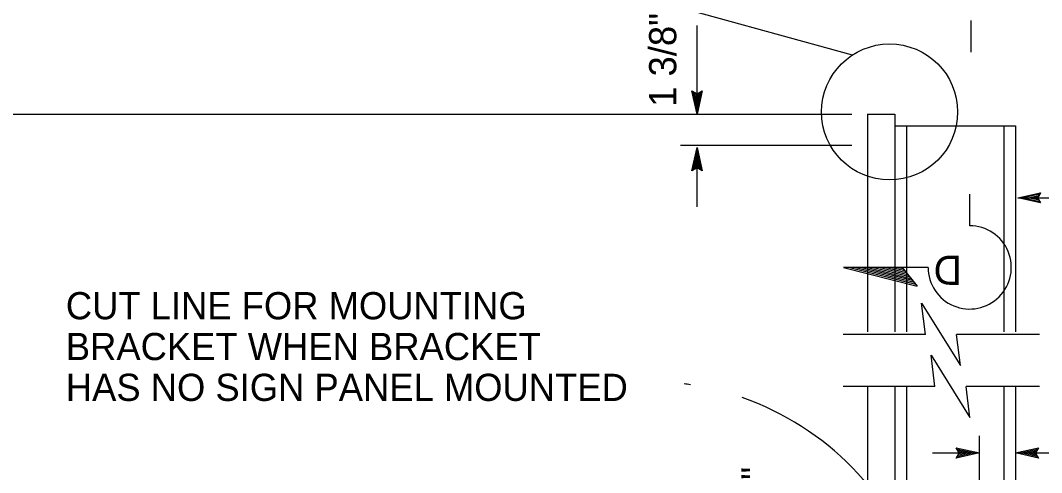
# Model space of a CAD drawing. Extents: x -894 to 866, y -476 to 714.
# Drawn here: x -757.7 to -495, y 399.7 to 516 of the extents above; entities that cross this region are included whole.
import ezdxf

# ---------------------------------------------------------------- set-up
doc = ezdxf.new("R2010")
doc.units = 0
for name, color, linetype in [('14 Ramp Anno', 7, 'Continuous'), ('22 Misc Cnst Det', 7, 'Continuous'), ('56 Stage 3 Anno', 7, 'Continuous'), ('57 Undefined', 7, 'Continuous'), ('60 Nongeo Data', 7, 'Continuous')]:
    doc.layers.add(name, color=color, linetype=linetype)

msp = doc.modelspace()

# ---------------------------------------------------------------- linework, layer by layer
at = {"layer": '14 Ramp Anno'}
msp.add_line((-671.75, 542.48), (-543.7, 507.17), dxfattribs=at)
msp.add_circle((-534.11, 492.48), 17.5, dxfattribs=at)
at = {"layer": '22 Misc Cnst Det'}
for p, q in [((-513.24, 516.03), (-513.24, 507.88)), ((-513.51, 463.22), (-513.51, 471.37)), ((-545.93, 452.5), (-526.98, 447.67)), ((-524.23, 452.5), (-545.93, 452.5)), ((-544.37, 452.5), (-527.39, 448.17)), ((-542.82, 452.5), (-527.79, 448.67)), ((-541.26, 452.5), (-528.2, 449.18)), ((-539.7, 452.5), (-528.61, 449.68)), ((-538.14, 452.5), (-529.01, 450.18)), ((-536.58, 452.5), (-529.42, 450.68)), ((-535.02, 452.5), (-529.82, 451.18)), ((-533.47, 452.5), (-530.23, 451.68)), ((-531.91, 452.5), (-530.63, 452.18)), ((-530.9, 452.5), (-526.98, 447.67))]:
    msp.add_line(p, q, dxfattribs=at)
msp.add_arc((-513.51, 452.5), 10.72, 180, 90.0005, dxfattribs=at)
at = {"layer": '56 Stage 3 Anno'}
for p, q in [((-583.65, 491.91), (-583.65, 514.72)), ((-583.65, 491.91), (-584.98, 497.91)), ((-584.98, 497.91), (-584.98, 497.91)), ((-584.98, 497.91), (-583.65, 497.11)), ((-583.65, 493.3), (-584.62, 497.67)), ((-583.64, 494.67), (-584.27, 497.5)), ((-583.64, 496.05), (-583.91, 497.26)), ((-583.65, 497.11), (-582.31, 497.91)), ((-582.31, 497.91), (-583.65, 491.91)), ((-582.66, 497.69), (-583.65, 493.29)), ((-583.02, 497.46), (-583.64, 494.67)), ((-583.37, 497.28), (-583.64, 496.05)), ((-582.31, 497.91), (-582.31, 497.91)), ((-790.9, 491.91), (-543.8, 491.91)), ((-583.65, 491.91), (-583.65, 491.91)), ((-587.89, 483.91), (-543.8, 483.91)), ((-584.99, 477.3), (-583.65, 483.3)), ((-584.63, 477.52), (-583.65, 481.92)), ((-583.65, 468.05), (-583.65, 483.3)), ((-583.65, 483.3), (-583.65, 483.3)), ((-583.65, 483.3), (-582.32, 477.3)), ((-583.64, 481.91), (-582.68, 477.53)), ((-584.27, 477.75), (-583.65, 480.54)), ((-583.92, 477.93), (-583.65, 479.16)), ((-583.65, 480.54), (-583.02, 477.71)), ((-583.65, 479.16), (-583.38, 477.95)), ((-583.65, 478.1), (-584.99, 477.3)), ((-584.99, 477.3), (-584.99, 477.3)), ((-582.32, 477.3), (-583.65, 478.1)), ((-582.32, 477.3), (-582.32, 477.3)), ((-501.16, 470.4), (-477.53, 470.4)), ((-510.99, 353.56), (-510.99, 409.16)), ((-523.09, 404.75), (-510.99, 404.75)), ((-516.19, 404.75), (-516.99, 406.09)), ((-516.99, 406.09), (-516.99, 406.09)), ((-516.99, 406.09), (-510.99, 404.75)), ((-510.99, 404.75), (-516.99, 403.42)), ((-516.99, 403.42), (-516.19, 404.75)), ((-516.78, 405.74), (-512.37, 404.75)), ((-512.38, 404.75), (-516.76, 403.78)), ((-513.75, 404.75), (-516.58, 404.13)), ((-516.54, 405.38), (-513.75, 404.75)), ((-516.36, 405.03), (-515.14, 404.76)), ((-515.14, 404.76), (-516.34, 404.49)), ((-510.99, 404.75), (-510.99, 404.75)), ((-501.76, 404.75), (-495.76, 406.08)), ((-495.76, 403.41), (-501.76, 404.75)), ((-501.76, 404.75), (-501.76, 404.75)), ((-501.76, 404.75), (-469.94, 404.75)), ((-495.98, 403.77), (-500.38, 404.75)), ((-500.37, 404.76), (-496, 405.72)), ((-499, 404.75), (-496.17, 405.38)), ((-496.21, 404.13), (-499, 404.75)), ((-497.62, 404.75), (-496.41, 405.02)), ((-496.39, 404.47), (-497.62, 404.75)), ((-495.76, 406.08), (-496.56, 404.75)), ((-496.56, 404.75), (-495.76, 403.41)), ((-495.76, 406.08), (-495.76, 406.08)), ((-516.99, 403.42), (-516.99, 403.42)), ((-495.76, 403.41), (-495.76, 403.41))]:
    msp.add_line(p, q, dxfattribs=at)
msp.add_lwpolyline([(-495.25, 469.08), (-501.16, 470.4), (-495.25, 471.71), (-495.46, 471.36), (-499.79, 470.4), (-495.46, 469.43), (-495.67, 469.78), (-498.44, 470.4), (-495.67, 471.01), (-495.88, 470.66), (-497.08, 470.39), (-495.88, 470.13), (-496.04, 470.4), (-495.25, 471.71), (-496.04, 470.4)], close=True, dxfattribs=at)
for start, end in [(81.3703, 82.6236), (18.0933, 70.6745)]:
    msp.add_arc((-596.43, 349.41), 73.74, start, end, dxfattribs=at)
at = {"layer": '60 Nongeo Data'}
for p, q in [((-539.76, 491.91), (-532.76, 491.91)), ((-539.76, 491.91), (-539.76, 435.91)), ((-532.76, 491.91), (-532.76, 435.91)), ((-532.76, 488.91), (-501.76, 488.91)), ((-529.76, 488.91), (-529.76, 435.91)), ((-504.76, 488.91), (-504.76, 435.91)), ((-501.76, 488.91), (-501.76, 435.91)), ((-524.87, 435.26), (-546.06, 435.26)), ((-495.53, 435.26), (-516.87, 435.26)), ((-522.44, 421.89), (-546.06, 421.89)), ((-539.76, 421.91), (-539.76, 195.91)), ((-532.76, 421.91), (-532.76, 195.91)), ((-529.76, 421.91), (-529.76, 195.91)), ((-495.53, 421.89), (-514.44, 421.89)), ((-504.76, 421.91), (-504.76, 364.22)), ((-501.76, 421.91), (-501.76, 365.9))]:
    msp.add_line(p, q, dxfattribs=at)
for points in [[(-524.87, 435.26), (-525.87, 443.26), (-515.87, 427.26), (-516.87, 435.26)], [(-522.44, 421.89), (-523.44, 429.89), (-513.44, 413.89), (-514.44, 421.89)]]:
    msp.add_lwpolyline(points, dxfattribs=at)

# ---------------------------------------------------------------- texts
at = {"layer": '57 Undefined'}
for s, height, rotation, p in [('1 3/8"', 7, 90, (-588.99, 493.81)), ('D', 7.5, 180, (-515.52, 455.5)), ('1 3/4"', 7, 90, (-565.27, 377.03))]:
    msp.add_text(s, height=height, rotation=rotation, dxfattribs=at).set_placement(p)
for s, p in [('CUT LINE FOR MOUNTING', (-746.05, 439.14)), ('BRACKET WHEN BRACKET', (-746.05, 428.64)), ('HAS NO SIGN PANEL MOUNTED', (-746.05, 418.14))]:
    msp.add_text(s, height=7, dxfattribs=at).set_placement(p)

doc.saveas('drawing.dxf')
